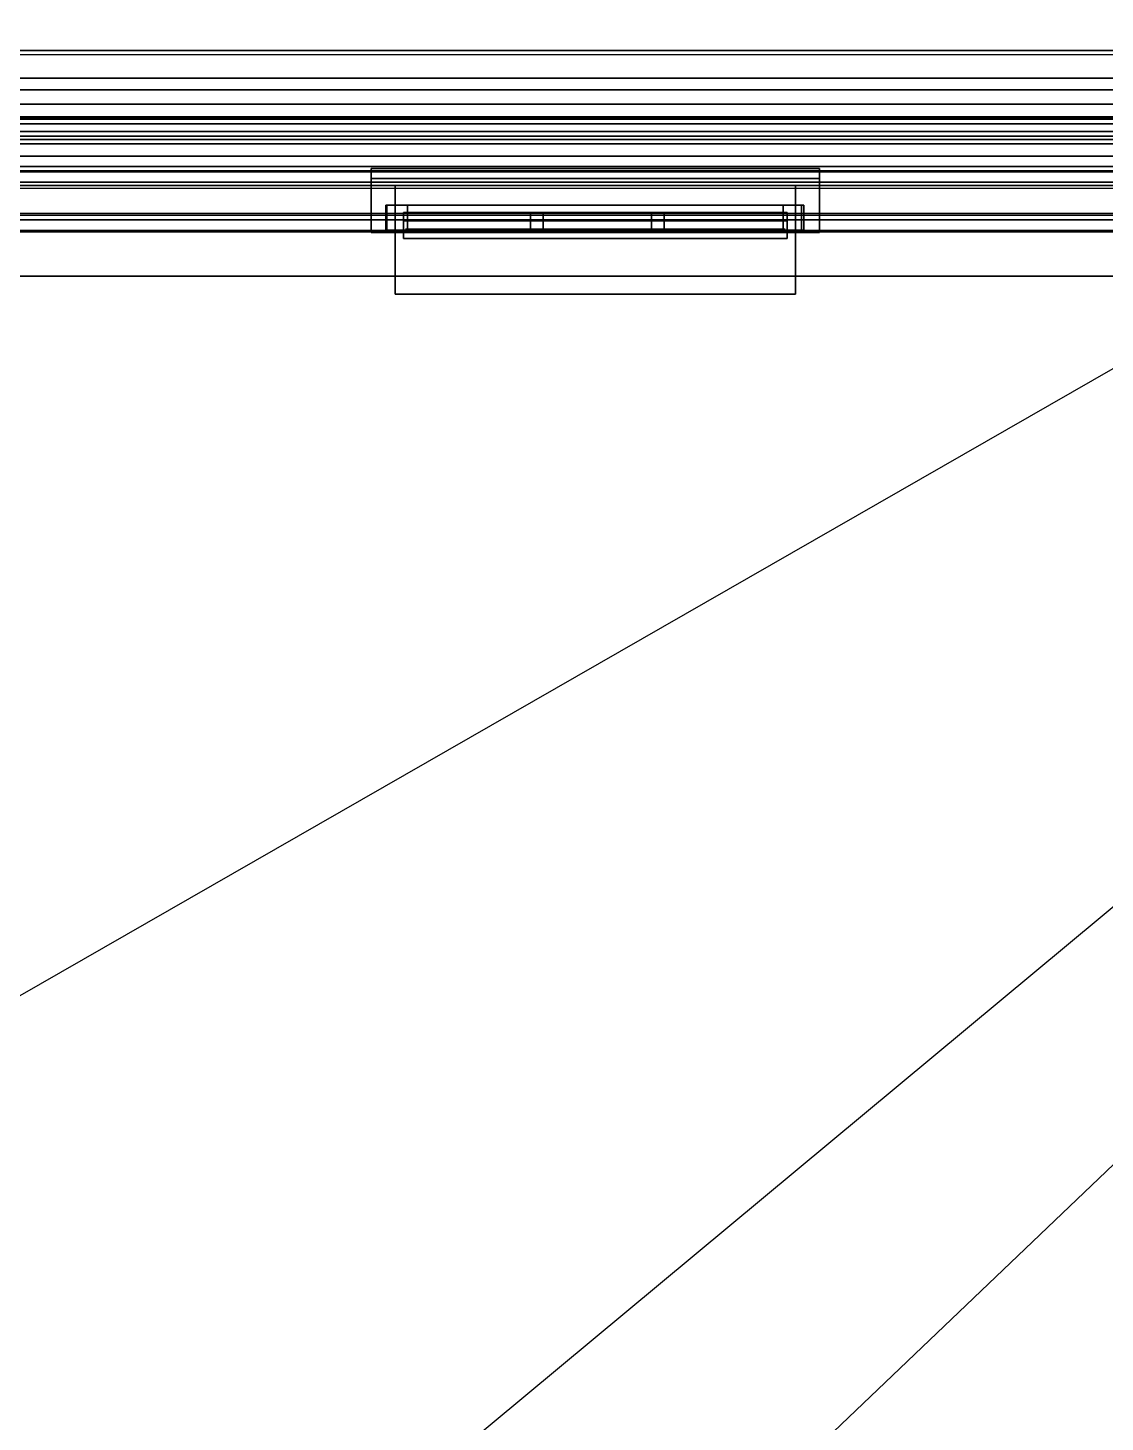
# Model space of a CAD drawing. Extents: x -152 to 154, y -106 to 95.
# Drawn here: x 77.45 to 103.27, y 41.04 to 74.45 of the extents above; entities that cross this region are included whole.
import ezdxf

# ---------------------------------------------------------------- set-up
doc = ezdxf.new("R2010")
doc.units = 0
for name, color, linetype in [('GLASS', 19, 'CONTINUOUS'), ('GROUND1', 253, 'CONTINUOUS'), ('ROOF1', 37, 'CONTINUOUS'), ('ROOF2', 59, 'CONTINUOUS'), ('WALL', 254, 'CONTINUOUS'), ('WALLBASE', 250, 'CONTINUOUS'), ('WALLCOV', 37, 'CONTINUOUS'), ('WALLVERT', 37, 'CONTINUOUS'), ('WINDOW', 9, 'CONTINUOUS')]:
    doc.layers.add(name, color=color, linetype=linetype)

msp = doc.modelspace()

# ---------------------------------------------------------------- linework, layer by layer
at = {"layer": 'GLASS'}
for points in [[(86.5, 69.623505, 87), (95.600006, 69.623505, 87), (95.600006, 69.623505, 61), (86.5, 69.623505, 61)], [(86.5, 69.623505, 50), (95.600006, 69.623505, 50), (95.600006, 69.623505, 24), (86.5, 69.623505, 24)], [(86.5, 69.623505, 16.5), (95.600006, 69.623505, 16.5), (95.600006, 69.623505, 5.5), (86.5, 69.623505, 5.5)]]:
    msp.add_3dface(points, dxfattribs=at)
at = {"layer": 'GROUND1', "invisible_edges": 8}
for points in [[(-151.5, 95, -0.075062), (-151.5, -80, -0.075062), (153.5, 95, -0.075062)], [(-151.5, -80, -0.075062), (-56.949997, -80, -0.075062), (153.5, 95, -0.075062)], [(-56.949997, -80, -0.075062), (-56.949997, -106, -0.075062), (153.5, 95, -0.075062)], [(153.5, 95, -0.075062), (-56.949997, -106, -0.075062), (58.949997, -80, -0.075062)], [(153.5, -80, -0.075062), (153.5, 95, -0.075062), (58.949997, -80, -0.075062)]]:
    msp.add_3dface(points, dxfattribs=at)
at = {"layer": 'ROOF1'}
for points in [[(0.5, 70, 105.704536), (0.5, 10, 135.704529), (82.527527, 10, 135.704529), (127.5, 70, 105.704536)], [(127.5, -52, 105.704536), (127.5, 10, 105.704536), (127.5, 70, 105.704536), (82.527527, 10, 135.704529)]]:
    msp.add_3dface(points, dxfattribs=at)
at = {"layer": 'ROOF2'}
for points in [[(132.100006, -55.5, 107.236023), (132.100006, 73.800003, 107.236023), (-130, 73.800003, 107.236023), (-130, -55.5, 107.236023)], [(127.156631, 70.400963, 105.287766), (81.848633, 10.275219, 135.787766), (82.33374, 9.811211, 135.787766), (127.651321, 69.949677, 105.287766)], [(127.156631, 70.400963, 105.287766), (127.156631, 70.400963, 104.300003), (81.848633, 10.275219, 134.800003), (81.848633, 10.275219, 135.787766)], [(127.651321, 69.949677, 106.277718), (82.33374, 9.811207, 136.77771), (82.818832, 9.347198, 136.77771), (128.145996, 69.498383, 106.277718)], [(127.651321, 69.949677, 106.277718), (127.651321, 69.949677, 105.287766), (82.33374, 9.811211, 135.787766), (82.33374, 9.811207, 136.77771)], [(82.818832, 9.347198, 136.77771), (82.818848, 9.347198, 135.787766), (128.146011, 69.498383, 105.287766), (128.145996, 69.498383, 106.277718)], [(128.146011, 69.498383, 105.287766), (82.818848, 9.347198, 135.787766), (83.30394, 8.88319, 135.787766), (128.640686, 69.047089, 105.287766)], [(128.640686, 69.047089, 104.300003), (128.640686, 69.047089, 105.287766), (83.30394, 8.88319, 135.787766), (83.30394, 8.88319, 134.800003)]]:
    msp.add_3dface(points, dxfattribs=at)
at = {"layer": 'WALL', "invisible_edges": 8}
for points in [[(73.350006, 70.668549, 87.199997), (57.25, 70.668549, 100), (79.75, 70.668549, 100)], [(57.25, 70.668549, 55), (63.75, 70.668549, 60.800003), (79.75, 70.668549, 55)], [(73.350006, 70.668549, 50.200001), (57.25, 70.668549, 55), (79.75, 70.668549, 55)], [(57.25, 70.668549, 19), (63.75, 70.668549, 23.800003), (79.75, 70.668549, 19)], [(79.75, 70.668549, 55), (63.75, 70.668549, 60.800003), (73.350006, 70.668549, 60.800003)], [(79.75, 70.668549, 19), (63.75, 70.668549, 23.800003), (73.350006, 70.668549, 23.800003)], [(79.75, 70.668549, 55), (73.350006, 70.668549, 87.199997), (79.75, 70.668549, 100)], [(79.75, 70.668549, 55), (73.350006, 70.668549, 60.800003), (73.350006, 70.668549, 87.199997)], [(79.75, 70.668549, 19), (73.350006, 70.668549, 50.200001), (79.75, 70.668549, 55)], [(79.75, 70.668549, 19), (73.350006, 70.668549, 23.800003), (73.350006, 70.668549, 50.200001)], [(95.850006, 70.668549, 87.199997), (79.75, 70.668549, 100), (102.25, 70.668549, 100)], [(86.25, 70.668549, 87.199997), (79.75, 70.668549, 100), (95.850006, 70.668549, 87.199997)], [(86.25, 70.668549, 60.800003), (79.75, 70.668549, 100), (86.25, 70.668549, 87.199997)], [(79.75, 70.668549, 55), (86.25, 70.668549, 60.800003), (102.25, 70.668549, 55)], [(79.75, 70.668549, 55), (79.75, 70.668549, 100), (86.25, 70.668549, 60.800003)], [(95.850006, 70.668549, 50.200001), (79.75, 70.668549, 55), (102.25, 70.668549, 55)], [(86.25, 70.668549, 50.200001), (79.75, 70.668549, 55), (95.850006, 70.668549, 50.200001)], [(86.25, 70.668549, 23.800003), (79.75, 70.668549, 55), (86.25, 70.668549, 50.200001)], [(79.75, 70.668549, 19), (86.25, 70.668549, 23.800003), (102.25, 70.668549, 19)], [(79.75, 70.668549, 19), (79.75, 70.668549, 55), (86.25, 70.668549, 23.800003)], [(102.25, 70.668549, 55), (86.25, 70.668549, 60.800003), (95.850006, 70.668549, 60.800003)], [(102.25, 70.668549, 19), (86.25, 70.668549, 23.800003), (95.850006, 70.668549, 23.800003)], [(102.25, 70.668549, 55), (95.850006, 70.668549, 87.199997), (102.25, 70.668549, 100)], [(102.25, 70.668549, 55), (95.850006, 70.668549, 60.800003), (95.850006, 70.668549, 87.199997)], [(102.25, 70.668549, 19), (95.850006, 70.668549, 50.200001), (102.25, 70.668549, 55)], [(102.25, 70.668549, 19), (95.850006, 70.668549, 23.800003), (95.850006, 70.668549, 50.200001)], [(118.350006, 70.668549, 87.199997), (102.25, 70.668549, 100), (124.75, 70.668549, 100)], [(108.75, 70.668549, 87.199997), (102.25, 70.668549, 100), (118.350006, 70.668549, 87.199997)], [(108.75, 70.668549, 60.800003), (102.25, 70.668549, 100), (108.75, 70.668549, 87.199997)], [(102.25, 70.668549, 55), (108.75, 70.668549, 60.800003), (124.75, 70.668549, 55)], [(102.25, 70.668549, 55), (102.25, 70.668549, 100), (108.75, 70.668549, 60.800003)], [(118.350006, 70.668549, 50.200001), (102.25, 70.668549, 55), (124.75, 70.668549, 55)], [(108.75, 70.668549, 50.200001), (102.25, 70.668549, 55), (118.350006, 70.668549, 50.200001)], [(108.75, 70.668549, 23.800003), (102.25, 70.668549, 55), (108.75, 70.668549, 50.200001)], [(102.25, 70.668549, 19), (108.75, 70.668549, 23.800003), (124.75, 70.668549, 19)], [(102.25, 70.668549, 19), (102.25, 70.668549, 55), (108.75, 70.668549, 23.800003)]]:
    msp.add_3dface(points, dxfattribs=at)
at = {"layer": 'WALL'}
for points in [[(95.850006, 70.668549, 60.800003), (86.25, 70.668549, 60.800003), (86.25, 68.068542, 60.800003), (95.850006, 68.068542, 60.800003)], [(86.25, 70.668549, 60.800003), (86.25, 70.668549, 87.199997), (86.25, 68.068542, 87.199997), (86.25, 68.068542, 60.800003)], [(86.25, 70.668549, 87.199997), (95.850006, 70.668549, 87.199997), (95.850006, 68.068542, 87.199997), (86.25, 68.068542, 87.199997)], [(95.850006, 70.668549, 23.800003), (86.25, 70.668549, 23.800003), (86.25, 68.068542, 23.800003), (95.850006, 68.068542, 23.800003)], [(86.25, 70.668549, 23.800003), (86.25, 70.668549, 50.200001), (86.25, 68.068542, 50.200001), (86.25, 68.068542, 23.800003)], [(86.25, 70.668549, 50.200001), (95.850006, 70.668549, 50.200001), (95.850006, 68.068542, 50.200001), (86.25, 68.068542, 50.200001)], [(95.850006, 68.068542, 87.199997), (95.850006, 70.668549, 87.199997), (95.850006, 70.668549, 60.800003), (95.850006, 68.068542, 60.800003)], [(95.850006, 68.068542, 50.200001), (95.850006, 70.668549, 50.200001), (95.850006, 70.668549, 23.800003), (95.850006, 68.068542, 23.800003)]]:
    msp.add_3dface(points, dxfattribs=at)
at = {"layer": 'WALLBASE', "invisible_edges": 8}
for points in [[(73.350006, 70.668549, 16.700001), (57.25, 70.668549, 19), (79.75, 70.668549, 19)], [(57.25, 70.668549, -0.5), (63.75, 70.668549, 5.300003), (79.75, 70.668549, -0.5)], [(79.75, 70.668549, -0.5), (63.75, 70.668549, 5.300003), (73.350006, 70.668549, 5.300003)], [(79.75, 70.668549, -0.5), (73.350006, 70.668549, 16.700001), (79.75, 70.668549, 19)], [(79.75, 70.668549, -0.5), (73.350006, 70.668549, 5.300003), (73.350006, 70.668549, 16.700001)], [(95.850006, 70.668549, 16.700001), (79.75, 70.668549, 19), (102.25, 70.668549, 19)], [(86.25, 70.668549, 16.700001), (79.75, 70.668549, 19), (95.850006, 70.668549, 16.700001)], [(86.25, 70.668549, 5.300003), (79.75, 70.668549, 19), (86.25, 70.668549, 16.700001)], [(79.75, 70.668549, -0.5), (86.25, 70.668549, 5.300003), (102.25, 70.668549, -0.5)], [(79.75, 70.668549, -0.5), (79.75, 70.668549, 19), (86.25, 70.668549, 5.300003)], [(102.25, 70.668549, -0.5), (86.25, 70.668549, 5.300003), (95.850006, 70.668549, 5.300003)], [(102.25, 70.668549, -0.5), (95.850006, 70.668549, 16.700001), (102.25, 70.668549, 19)], [(102.25, 70.668549, -0.5), (95.850006, 70.668549, 5.300003), (95.850006, 70.668549, 16.700001)], [(118.350006, 70.668549, 16.700001), (102.25, 70.668549, 19), (124.75, 70.668549, 19)], [(108.75, 70.668549, 16.700001), (102.25, 70.668549, 19), (118.350006, 70.668549, 16.700001)], [(108.75, 70.668549, 5.300003), (102.25, 70.668549, 19), (108.75, 70.668549, 16.700001)], [(102.25, 70.668549, -0.5), (108.75, 70.668549, 5.300003), (124.75, 70.668549, -0.5)], [(102.25, 70.668549, -0.5), (102.25, 70.668549, 19), (108.75, 70.668549, 5.300003)]]:
    msp.add_3dface(points, dxfattribs=at)
at = {"layer": 'WALLBASE'}
for points in [[(95.850006, 70.668549, 5.300003), (86.25, 70.668549, 5.300003), (86.25, 68.068542, 5.300003), (95.850006, 68.068542, 5.300003)], [(86.25, 70.668549, 5.300003), (86.25, 70.668549, 16.700001), (86.25, 68.068542, 16.700001), (86.25, 68.068542, 5.300003)], [(86.25, 70.668549, 16.700001), (95.850006, 70.668549, 16.700001), (95.850006, 68.068542, 16.700001), (86.25, 68.068542, 16.700001)], [(95.850006, 68.068542, 16.700001), (95.850006, 70.668549, 16.700001), (95.850006, 70.668549, 5.300003), (95.850006, 68.068542, 5.300003)]]:
    msp.add_3dface(points, dxfattribs=at)
at = {"layer": 'WALLCOV'}
for points in [[(-130.502228, 73.902222, 106.785728), (-130.507172, 73.907181, 107.244904), (132.107178, 73.907181, 107.244904), (132.102219, 73.902222, 106.785728)], [(-129.845337, 73.245331, 106.677689), (-130.502228, 73.902222, 106.785728), (132.102219, 73.902222, 106.785728), (131.445328, 73.245331, 106.677689)], [(-129.559723, 72.959724, 106.434586), (-129.845337, 73.245331, 106.677689), (131.445328, 73.245331, 106.677689), (131.159729, 72.959724, 106.434586)], [(-129.21701, 72.617004, 106.029434), (-129.559723, 72.959724, 106.056442), (131.159729, 72.959724, 106.056442), (130.817001, 72.617004, 106.029434)], [(-129.559723, 72.959724, 106.056442), (-129.559723, 72.959724, 106.434586), (131.159729, 72.959724, 106.434586), (131.159729, 72.959724, 106.056442)], [(-128.874268, 72.274277, 105.273132), (-129.21701, 72.617004, 105.543243), (130.817001, 72.617004, 105.543243), (130.474274, 72.274277, 105.273132)], [(-129.21701, 72.617004, 105.543243), (-129.21701, 72.617004, 106.029434), (130.817001, 72.617004, 106.029434), (130.817001, 72.617004, 105.543243)], [(-128.267181, 71.667175, 99.524506), (-128.912964, 72.312965, 99.524506), (130.51297, 72.312965, 99.524506), (129.867172, 71.667175, 99.524506)], [(-128.912964, 72.312965, 99.524506), (-128.912964, 72.312965, 99.766678), (130.51297, 72.312965, 99.766678), (130.51297, 72.312965, 99.524506)], [(-128.912964, 72.312965, 99.766678), (-128.751526, 72.15152, 100.008842), (130.351517, 72.15152, 100.008842), (130.51297, 72.312965, 99.766678)], [(-126.44664, 69.846642, 105.219116), (-128.874268, 72.274277, 105.273132), (130.474274, 72.274277, 105.273132), (128.046646, 69.846642, 105.219116)], [(-128.563171, 71.963165, 100.789169), (-128.859146, 72.259148, 101.246597), (130.459152, 72.259148, 101.246597), (130.163162, 71.963165, 100.789169)], [(-128.859146, 72.259148, 101.246597), (-128.455536, 71.85553, 101.273506), (130.055527, 71.85553, 101.273506), (130.459152, 72.259148, 101.246597)], [(-128.751526, 72.15152, 100.008842), (-128.751526, 72.15152, 100.600815), (130.351517, 72.15152, 100.600815), (130.351517, 72.15152, 100.008842)], [(-128.751526, 72.15152, 100.600815), (-128.374817, 71.774811, 100.627716), (129.974808, 71.774811, 100.627716), (130.351517, 72.15152, 100.600815)], [(-128.374817, 71.774811, 100.627716), (-128.563171, 71.963165, 100.789169), (130.163162, 71.963165, 100.789169), (129.974808, 71.774811, 100.627716)], [(-128.455536, 71.85553, 101.273506), (-128.267181, 71.667175, 101.085152), (129.867172, 71.667175, 101.085152), (130.055527, 71.85553, 101.273506)], [(-127.971191, 71.371193, 100.035751), (-128.267181, 71.667175, 99.524506), (129.867172, 71.667175, 99.524506), (129.571198, 71.371193, 100.035751)], [(-128.267181, 71.667175, 101.085152), (-127.621391, 71.021393, 101.246597), (129.22139, 71.021393, 101.246597), (129.867172, 71.667175, 101.085152)], [(-127.199997, 70.599998, 100.1269), (-127.971191, 71.371193, 100.035751), (129.571198, 71.371193, 100.035751), (128.800003, 70.599998, 100.1269)], [(-127.271591, 70.671593, 102.591988), (-127.729019, 71.129021, 102.834152), (129.329025, 71.129021, 102.834152), (128.871597, 70.671593, 102.591988)], [(-127.729019, 71.129021, 102.834152), (-126.560883, 69.960884, 102.896202), (128.160889, 69.960884, 102.896202), (129.329025, 71.129021, 102.834152)], [(-127.621391, 71.021393, 101.246597), (-127.35231, 70.752312, 101.085152), (128.952316, 70.752312, 101.085152), (129.22139, 71.021393, 101.246597)], [(-127.35231, 70.752312, 101.085152), (-127.271591, 70.671593, 102.591988), (128.871597, 70.671593, 102.591988), (128.952316, 70.752312, 101.085152)], [(-126.560883, 69.960884, 102.896202), (-126.189598, 69.5896, 103.112289), (127.789597, 69.5896, 103.112289), (128.160889, 69.960884, 102.896202)], [(-126.161041, 69.561043, 104.949005), (-126.44664, 69.846642, 105.219116), (128.046646, 69.846642, 105.219116), (127.761047, 69.561043, 104.949005)], [(-126.189598, 69.5896, 103.112289), (-126.161041, 69.561043, 104.949005), (127.761047, 69.561043, 104.949005), (127.789597, 69.5896, 103.112289)]]:
    msp.add_3dface(points, dxfattribs=at)
at = {"layer": 'WALLVERT'}
for points in [[(122.5, 68.5, 22), (122.5, 71, 22), (-122.5, 71, 22), (-122.5, 68.5, 22)], [(-122.5, 71, 19), (122.5, 71, 19), (122.5, 68.5, 19), (-122.5, 68.5, 19)], [(-122.5, 71, 22), (122.5, 71, 22), (122.5, 71, 19), (-122.5, 71, 19)], [(122.5, 68.5, 19), (122.5, 68.5, 22), (-122.5, 68.5, 22), (-122.5, 68.5, 19)]]:
    msp.add_3dface(points, dxfattribs=at)
at = {"layer": 'WINDOW'}
for points in [[(85.674255, 71.07782, 60.849998), (96.425751, 71.07782, 60.849998), (96.425751, 69.545197, 60.849998), (85.674255, 69.545197, 60.849998)], [(85.674255, 71.07782, 61.024178), (85.674255, 70.840797, 61.025642), (85.674255, 70.836784, 61.150002), (85.674255, 70.839424, 61.025002)], [(85.674255, 71.07782, 60.849998), (85.674255, 71.07782, 61.024178), (96.425751, 71.07782, 61.024178), (96.425751, 71.07782, 60.849998)], [(96.425751, 70.839424, 61.025002), (96.425751, 71.07782, 61.024178), (85.674255, 71.07782, 61.024178), (85.674255, 70.839424, 61.025002)], [(96.425751, 69.545197, 60.849998), (96.425751, 71.07782, 60.849998), (85.674255, 71.07782, 60.849998), (85.674255, 69.545197, 60.849998)], [(85.674255, 70.836784, 60.550003), (85.674255, 70.840797, 60.674355), (85.674255, 71.07782, 60.675819), (85.674255, 70.839424, 60.675003)], [(96.425751, 71.07782, 60.675819), (85.674255, 71.07782, 60.675819), (85.674255, 71.07782, 60.849998), (96.425751, 71.07782, 60.849998)], [(85.674255, 71.07782, 60.675819), (96.425751, 71.07782, 60.675819), (96.425751, 70.839424, 60.675003), (85.674255, 70.839424, 60.675003)], [(85.674255, 71.07782, 23.849998), (96.425751, 71.07782, 23.849998), (96.425751, 69.545197, 23.849998), (85.674255, 69.545197, 23.849998)], [(85.674255, 71.07782, 24.024178), (85.674255, 70.840797, 24.025642), (85.674255, 70.836784, 24.150002), (85.674255, 70.839424, 24.025002)], [(85.674255, 71.07782, 23.849998), (85.674255, 71.07782, 24.024178), (96.425751, 71.07782, 24.024178), (96.425751, 71.07782, 23.849998)], [(96.425751, 70.839424, 24.025002), (96.425751, 71.07782, 24.024178), (85.674255, 71.07782, 24.024178), (85.674255, 70.839424, 24.025002)], [(96.425751, 69.545197, 23.849998), (96.425751, 71.07782, 23.849998), (85.674255, 71.07782, 23.849998), (85.674255, 69.545197, 23.849998)], [(85.674255, 70.836784, 23.550003), (85.674255, 70.840797, 23.674355), (85.674255, 71.07782, 23.675819), (85.674255, 70.839424, 23.675003)], [(96.425751, 71.07782, 23.675819), (85.674255, 71.07782, 23.675819), (85.674255, 71.07782, 23.849998), (96.425751, 71.07782, 23.849998)], [(85.674255, 71.07782, 23.675819), (96.425751, 71.07782, 23.675819), (96.425751, 70.839424, 23.675003), (85.674255, 70.839424, 23.675003)], [(85.674255, 71.07782, 5.349998), (96.425751, 71.07782, 5.349998), (96.425751, 69.545197, 5.349998), (85.674255, 69.545197, 5.349998)], [(85.674255, 71.07782, 5.524178), (85.674255, 70.840797, 5.525642), (85.674255, 70.836784, 5.650002), (85.674255, 70.839424, 5.525002)], [(85.674255, 71.07782, 5.349998), (85.674255, 71.07782, 5.524178), (96.425751, 71.07782, 5.524178), (96.425751, 71.07782, 5.349998)], [(96.425751, 70.839424, 5.525002), (96.425751, 71.07782, 5.524178), (85.674255, 71.07782, 5.524178), (85.674255, 70.839424, 5.525002)], [(96.425751, 69.545197, 5.349998), (96.425751, 71.07782, 5.349998), (85.674255, 71.07782, 5.349998), (85.674255, 69.545197, 5.349998)], [(85.674255, 70.836784, 5.050003), (85.674255, 70.840797, 5.174355), (85.674255, 71.07782, 5.175819), (85.674255, 70.839424, 5.175003)], [(96.425751, 71.07782, 5.175819), (85.674255, 71.07782, 5.175819), (85.674255, 71.07782, 5.349998), (96.425751, 71.07782, 5.349998)], [(85.674255, 71.07782, 5.175819), (96.425751, 71.07782, 5.175819), (96.425751, 70.839424, 5.175003), (85.674255, 70.839424, 5.175003)], [(85.674255, 70.839424, 61.025002), (85.674255, 70.836784, 61.150002), (96.425751, 70.836784, 61.150002), (96.425751, 70.839424, 61.025002)], [(96.425751, 70.836784, 60.550003), (85.674255, 70.836784, 60.550003), (85.674255, 70.839424, 60.675003), (96.425751, 70.839424, 60.675003)], [(85.674255, 70.839424, 24.025002), (85.674255, 70.836784, 24.150002), (96.425751, 70.836784, 24.150002), (96.425751, 70.839424, 24.025002)], [(96.425751, 70.836784, 23.550003), (85.674255, 70.836784, 23.550003), (85.674255, 70.839424, 23.675003), (96.425751, 70.839424, 23.675003)], [(85.674255, 70.839424, 5.525002), (85.674255, 70.836784, 5.650002), (96.425751, 70.836784, 5.650002), (96.425751, 70.839424, 5.525002)], [(96.425751, 70.836784, 5.050003), (85.674255, 70.836784, 5.050003), (85.674255, 70.839424, 5.175003), (96.425751, 70.839424, 5.175003)], [(96.425751, 69.545197, 61.150002), (96.425751, 70.836784, 61.150002), (85.674255, 70.836784, 61.150002), (85.674255, 69.545197, 61.150002)], [(85.674255, 70.836784, 60.550003), (96.425751, 70.836784, 60.550003), (96.425751, 69.545197, 60.550003), (85.674255, 69.545197, 60.550003)], [(96.425751, 69.545197, 24.150002), (96.425751, 70.836784, 24.150002), (85.674255, 70.836784, 24.150002), (85.674255, 69.545197, 24.150002)], [(85.674255, 70.836784, 23.550003), (96.425751, 70.836784, 23.550003), (96.425751, 69.545197, 23.550003), (85.674255, 69.545197, 23.550003)], [(96.425751, 69.545197, 5.650002), (96.425751, 70.836784, 5.650002), (85.674255, 70.836784, 5.650002), (85.674255, 69.545197, 5.650002)], [(85.674255, 70.836784, 5.050003), (96.425751, 70.836784, 5.050003), (96.425751, 69.545197, 5.050003), (85.674255, 69.545197, 5.050003)], [(95.988998, 69.599998, 87.5), (95.988998, 70.199997, 87.5), (86.026993, 70.199997, 87.5), (86.026993, 69.599998, 87.5)], [(86.026993, 70.199997, 87.5), (86.026993, 70.199997, 87), (86.026993, 69.599998, 87), (86.026993, 69.599998, 87.5)], [(95.988998, 70.199997, 87.5), (95.988998, 70.199997, 87), (86.026993, 70.199997, 87), (86.026993, 70.199997, 87.5)], [(86.026993, 70.199997, 87), (95.988998, 70.199997, 87), (95.988998, 69.599998, 87), (86.026993, 69.599998, 87)], [(95.988998, 69.599998, 50.5), (95.988998, 70.199997, 50.5), (86.026993, 70.199997, 50.5), (86.026993, 69.599998, 50.5)], [(86.026993, 70.199997, 50.5), (86.026993, 70.199997, 50), (86.026993, 69.599998, 50), (86.026993, 69.599998, 50.5)], [(95.988998, 70.199997, 50.5), (95.988998, 70.199997, 50), (86.026993, 70.199997, 50), (86.026993, 70.199997, 50.5)], [(86.026993, 70.199997, 50), (95.988998, 70.199997, 50), (95.988998, 69.599998, 50), (86.026993, 69.599998, 50)], [(95.988998, 69.599998, 17), (95.988998, 70.199997, 17), (86.026993, 70.199997, 17), (86.026993, 69.599998, 17)], [(86.026993, 70.199997, 17), (86.026993, 70.199997, 16.5), (86.026993, 69.599998, 16.5), (86.026993, 69.599998, 17)], [(95.988998, 70.199997, 17), (95.988998, 70.199997, 16.5), (86.026993, 70.199997, 16.5), (86.026993, 70.199997, 17)], [(86.026993, 70.199997, 16.5), (95.988998, 70.199997, 16.5), (95.988998, 69.599998, 16.5), (86.026993, 69.599998, 16.5)], [(86.050003, 69.599998, 87.488998), (86.050003, 70.199997, 87.488998), (86.050003, 70.199997, 60.626999), (86.050003, 69.599998, 60.626999)], [(86.050003, 70.199997, 60.626999), (86.550003, 70.199997, 60.626999), (86.550003, 69.599998, 60.626999), (86.050003, 69.599998, 60.626999)], [(86.050003, 70.199997, 87.488998), (86.550003, 70.199997, 87.488998), (86.550003, 70.199997, 60.626999), (86.050003, 70.199997, 60.626999)], [(86.550003, 69.599998, 87.488998), (86.550003, 70.199997, 87.488998), (86.050003, 70.199997, 87.488998), (86.050003, 69.599998, 87.488998)], [(86.050003, 69.599998, 50.488998), (86.050003, 70.199997, 50.488998), (86.050003, 70.199997, 23.626999), (86.050003, 69.599998, 23.626999)], [(86.050003, 70.199997, 23.626999), (86.550003, 70.199997, 23.626999), (86.550003, 69.599998, 23.626999), (86.050003, 69.599998, 23.626999)], [(86.050003, 70.199997, 50.488998), (86.550003, 70.199997, 50.488998), (86.550003, 70.199997, 23.626999), (86.050003, 70.199997, 23.626999)], [(86.550003, 69.599998, 50.488998), (86.550003, 70.199997, 50.488998), (86.050003, 70.199997, 50.488998), (86.050003, 69.599998, 50.488998)], [(86.050003, 69.599998, 16.988998), (86.050003, 70.199997, 16.988998), (86.050003, 70.199997, 5.126999), (86.050003, 69.599998, 5.126999)], [(86.050003, 70.199997, 5.126999), (86.550003, 70.199997, 5.126999), (86.550003, 69.599998, 5.126999), (86.050003, 69.599998, 5.126999)], [(86.050003, 70.199997, 16.988998), (86.550003, 70.199997, 16.988998), (86.550003, 70.199997, 5.126999), (86.050003, 70.199997, 5.126999)], [(86.550003, 69.599998, 16.988998), (86.550003, 70.199997, 16.988998), (86.050003, 70.199997, 16.988998), (86.050003, 69.599998, 16.988998)], [(86.550003, 70.199997, 60.626999), (86.550003, 70.199997, 87.488998), (86.550003, 69.599998, 87.488998), (86.550003, 69.599998, 60.626999)], [(86.550003, 70.199997, 23.626999), (86.550003, 70.199997, 50.488998), (86.550003, 69.599998, 50.488998), (86.550003, 69.599998, 23.626999)], [(86.550003, 70.199997, 5.126999), (86.550003, 70.199997, 16.988998), (86.550003, 69.599998, 16.988998), (86.550003, 69.599998, 5.126999)], [(95.550003, 69.599998, 87.488998), (95.550003, 70.199997, 87.488998), (95.550003, 70.199997, 60.626999), (95.550003, 69.599998, 60.626999)], [(95.550003, 70.199997, 60.626999), (96.050003, 70.199997, 60.626999), (96.050003, 69.599998, 60.626999), (95.550003, 69.599998, 60.626999)], [(95.550003, 70.199997, 87.488998), (96.050003, 70.199997, 87.488998), (96.050003, 70.199997, 60.626999), (95.550003, 70.199997, 60.626999)], [(96.050003, 69.599998, 87.488998), (96.050003, 70.199997, 87.488998), (95.550003, 70.199997, 87.488998), (95.550003, 69.599998, 87.488998)], [(95.550003, 69.599998, 50.488998), (95.550003, 70.199997, 50.488998), (95.550003, 70.199997, 23.626999), (95.550003, 69.599998, 23.626999)], [(95.550003, 70.199997, 23.626999), (96.050003, 70.199997, 23.626999), (96.050003, 69.599998, 23.626999), (95.550003, 69.599998, 23.626999)], [(95.550003, 70.199997, 50.488998), (96.050003, 70.199997, 50.488998), (96.050003, 70.199997, 23.626999), (95.550003, 70.199997, 23.626999)], [(96.050003, 69.599998, 50.488998), (96.050003, 70.199997, 50.488998), (95.550003, 70.199997, 50.488998), (95.550003, 69.599998, 50.488998)], [(95.550003, 69.599998, 16.988998), (95.550003, 70.199997, 16.988998), (95.550003, 70.199997, 5.126999), (95.550003, 69.599998, 5.126999)], [(95.550003, 70.199997, 5.126999), (96.050003, 70.199997, 5.126999), (96.050003, 69.599998, 5.126999), (95.550003, 69.599998, 5.126999)], [(95.550003, 70.199997, 16.988998), (96.050003, 70.199997, 16.988998), (96.050003, 70.199997, 5.126999), (95.550003, 70.199997, 5.126999)], [(96.050003, 69.599998, 16.988998), (96.050003, 70.199997, 16.988998), (95.550003, 70.199997, 16.988998), (95.550003, 69.599998, 16.988998)], [(95.988998, 69.599998, 87), (95.988998, 70.199997, 87), (95.988998, 70.199997, 87.5), (95.988998, 69.599998, 87.5)], [(95.988998, 69.599998, 50), (95.988998, 70.199997, 50), (95.988998, 70.199997, 50.5), (95.988998, 69.599998, 50.5)], [(95.988998, 69.599998, 16.5), (95.988998, 70.199997, 16.5), (95.988998, 70.199997, 17), (95.988998, 69.599998, 17)], [(96.050003, 70.199997, 60.626999), (96.050003, 70.199997, 87.488998), (96.050003, 69.599998, 87.488998), (96.050003, 69.599998, 60.626999)], [(96.050003, 70.199997, 23.626999), (96.050003, 70.199997, 50.488998), (96.050003, 69.599998, 50.488998), (96.050003, 69.599998, 23.626999)], [(96.050003, 70.199997, 5.126999), (96.050003, 70.199997, 16.988998), (96.050003, 69.599998, 16.988998), (96.050003, 69.599998, 5.126999)], [(95.649994, 69.599998, 64.75), (95.649994, 70.023506, 64.75), (86.449997, 70.023506, 64.75), (86.449997, 69.599998, 64.75)], [(86.449997, 70.023506, 64.449997), (95.649994, 70.023506, 64.449997), (95.649994, 69.599998, 64.449997), (86.449997, 69.599998, 64.449997)], [(86.449997, 70.023506, 64.75), (86.449997, 70.023506, 64.449997), (86.449997, 69.599998, 64.449997), (86.449997, 69.599998, 64.75)], [(95.649994, 70.023506, 64.75), (95.649994, 70.023506, 64.449997), (86.449997, 70.023506, 64.449997), (86.449997, 70.023506, 64.75)], [(95.649994, 69.599998, 68.550003), (95.649994, 70.023506, 68.550003), (86.449997, 70.023506, 68.550003), (86.449997, 69.599998, 68.550003)], [(86.449997, 70.023506, 68.25), (95.649994, 70.023506, 68.25), (95.649994, 69.599998, 68.25), (86.449997, 69.599998, 68.25)], [(86.449997, 70.023506, 68.550003), (86.449997, 70.023506, 68.25), (86.449997, 69.599998, 68.25), (86.449997, 69.599998, 68.550003)], [(95.649994, 70.023506, 68.550003), (95.649994, 70.023506, 68.25), (86.449997, 70.023506, 68.25), (86.449997, 70.023506, 68.550003)], [(95.649994, 69.599998, 72.601501), (95.649994, 70.023506, 72.601501), (86.449997, 70.023506, 72.601501), (86.449997, 69.599998, 72.601501)], [(86.449997, 70.023506, 71.998505), (95.649994, 70.023506, 71.998505), (95.649994, 69.599998, 71.998505), (86.449997, 69.599998, 71.998505)], [(86.449997, 70.023506, 72.601501), (86.449997, 70.023506, 71.998505), (86.449997, 69.599998, 71.998505), (86.449997, 69.599998, 72.601501)], [(95.649994, 70.023506, 72.601501), (95.649994, 70.023506, 71.998505), (86.449997, 70.023506, 71.998505), (86.449997, 70.023506, 72.601501)], [(95.649994, 69.599998, 76.150002), (95.649994, 70.023506, 76.150002), (86.449997, 70.023506, 76.150002), (86.449997, 69.599998, 76.150002)], [(86.449997, 70.023506, 75.849998), (95.649994, 70.023506, 75.849998), (95.649994, 69.599998, 75.849998), (86.449997, 69.599998, 75.849998)], [(86.449997, 70.023506, 76.150002), (86.449997, 70.023506, 75.849998), (86.449997, 69.599998, 75.849998), (86.449997, 69.599998, 76.150002)], [(95.649994, 70.023506, 76.150002), (95.649994, 70.023506, 75.849998), (86.449997, 70.023506, 75.849998), (86.449997, 70.023506, 76.150002)], [(95.649994, 69.599998, 79.75), (95.649994, 70.023506, 79.75), (86.449997, 70.023506, 79.75), (86.449997, 69.599998, 79.75)], [(86.449997, 70.023506, 79.449997), (95.649994, 70.023506, 79.449997), (95.649994, 69.599998, 79.449997), (86.449997, 69.599998, 79.449997)], [(86.449997, 70.023506, 79.75), (86.449997, 70.023506, 79.449997), (86.449997, 69.599998, 79.449997), (86.449997, 69.599998, 79.75)], [(95.649994, 70.023506, 79.75), (95.649994, 70.023506, 79.449997), (86.449997, 70.023506, 79.449997), (86.449997, 70.023506, 79.75)], [(95.649994, 69.599998, 83.550003), (95.649994, 70.023506, 83.550003), (86.449997, 70.023506, 83.550003), (86.449997, 69.599998, 83.550003)], [(86.449997, 70.023506, 83.25), (95.649994, 70.023506, 83.25), (95.649994, 69.599998, 83.25), (86.449997, 69.599998, 83.25)], [(86.449997, 70.023506, 83.550003), (86.449997, 70.023506, 83.25), (86.449997, 69.599998, 83.25), (86.449997, 69.599998, 83.550003)], [(95.649994, 70.023506, 83.550003), (95.649994, 70.023506, 83.25), (86.449997, 70.023506, 83.25), (86.449997, 70.023506, 83.550003)], [(95.649994, 69.599998, 27.75), (95.649994, 70.023506, 27.75), (86.449997, 70.023506, 27.75), (86.449997, 69.599998, 27.75)], [(86.449997, 70.023506, 27.450001), (95.649994, 70.023506, 27.450001), (95.649994, 69.599998, 27.450001), (86.449997, 69.599998, 27.450001)], [(86.449997, 70.023506, 27.75), (86.449997, 70.023506, 27.450001), (86.449997, 69.599998, 27.450001), (86.449997, 69.599998, 27.75)], [(95.649994, 70.023506, 27.75), (95.649994, 70.023506, 27.450001), (86.449997, 70.023506, 27.450001), (86.449997, 70.023506, 27.75)], [(95.649994, 69.599998, 31.549999), (95.649994, 70.023506, 31.549999), (86.449997, 70.023506, 31.549999), (86.449997, 69.599998, 31.549999)], [(86.449997, 70.023506, 31.25), (95.649994, 70.023506, 31.25), (95.649994, 69.599998, 31.25), (86.449997, 69.599998, 31.25)], [(86.449997, 70.023506, 31.549999), (86.449997, 70.023506, 31.25), (86.449997, 69.599998, 31.25), (86.449997, 69.599998, 31.549999)], [(95.649994, 70.023506, 31.549999), (95.649994, 70.023506, 31.25), (86.449997, 70.023506, 31.25), (86.449997, 70.023506, 31.549999)], [(95.649994, 69.599998, 35.601501), (95.649994, 70.023506, 35.601501), (86.449997, 70.023506, 35.601501), (86.449997, 69.599998, 35.601501)], [(86.449997, 70.023506, 34.998501), (95.649994, 70.023506, 34.998501), (95.649994, 69.599998, 34.998501), (86.449997, 69.599998, 34.998501)], [(86.449997, 70.023506, 35.601501), (86.449997, 70.023506, 34.998501), (86.449997, 69.599998, 34.998501), (86.449997, 69.599998, 35.601501)], [(95.649994, 70.023506, 35.601501), (95.649994, 70.023506, 34.998501), (86.449997, 70.023506, 34.998501), (86.449997, 70.023506, 35.601501)], [(95.649994, 69.599998, 39.150002), (95.649994, 70.023506, 39.150002), (86.449997, 70.023506, 39.150002), (86.449997, 69.599998, 39.150002)], [(86.449997, 70.023506, 38.849998), (95.649994, 70.023506, 38.849998), (95.649994, 69.599998, 38.849998), (86.449997, 69.599998, 38.849998)], [(86.449997, 70.023506, 39.150002), (86.449997, 70.023506, 38.849998), (86.449997, 69.599998, 38.849998), (86.449997, 69.599998, 39.150002)], [(95.649994, 70.023506, 39.150002), (95.649994, 70.023506, 38.849998), (86.449997, 70.023506, 38.849998), (86.449997, 70.023506, 39.150002)], [(95.649994, 69.599998, 42.75), (95.649994, 70.023506, 42.75), (86.449997, 70.023506, 42.75), (86.449997, 69.599998, 42.75)], [(86.449997, 70.023506, 42.450001), (95.649994, 70.023506, 42.450001), (95.649994, 69.599998, 42.450001), (86.449997, 69.599998, 42.450001)], [(86.449997, 70.023506, 42.75), (86.449997, 70.023506, 42.450001), (86.449997, 69.599998, 42.450001), (86.449997, 69.599998, 42.75)], [(95.649994, 70.023506, 42.75), (95.649994, 70.023506, 42.450001), (86.449997, 70.023506, 42.450001), (86.449997, 70.023506, 42.75)], [(95.649994, 69.599998, 46.549999), (95.649994, 70.023506, 46.549999), (86.449997, 70.023506, 46.549999), (86.449997, 69.599998, 46.549999)], [(86.449997, 70.023506, 46.25), (95.649994, 70.023506, 46.25), (95.649994, 69.599998, 46.25), (86.449997, 69.599998, 46.25)], [(86.449997, 70.023506, 46.549999), (86.449997, 70.023506, 46.25), (86.449997, 69.599998, 46.25), (86.449997, 69.599998, 46.549999)], [(95.649994, 70.023506, 46.549999), (95.649994, 70.023506, 46.25), (86.449997, 70.023506, 46.25), (86.449997, 70.023506, 46.549999)], [(95.649994, 69.599998, 9.25), (95.649994, 70.023506, 9.25), (86.449997, 70.023506, 9.25), (86.449997, 69.599998, 9.25)], [(86.449997, 70.023506, 8.950001), (95.649994, 70.023506, 8.950001), (95.649994, 69.599998, 8.950001), (86.449997, 69.599998, 8.950001)], [(86.449997, 70.023506, 9.25), (86.449997, 70.023506, 8.950001), (86.449997, 69.599998, 8.950001), (86.449997, 69.599998, 9.25)], [(95.649994, 70.023506, 9.25), (95.649994, 70.023506, 8.950001), (86.449997, 70.023506, 8.950001), (86.449997, 70.023506, 9.25)], [(95.649994, 69.599998, 13.049999), (95.649994, 70.023506, 13.049999), (86.449997, 70.023506, 13.049999), (86.449997, 69.599998, 13.049999)], [(86.449997, 70.023506, 12.75), (95.649994, 70.023506, 12.75), (95.649994, 69.599998, 12.75), (86.449997, 69.599998, 12.75)], [(86.449997, 70.023506, 13.049999), (86.449997, 70.023506, 12.75), (86.449997, 69.599998, 12.75), (86.449997, 69.599998, 13.049999)], [(95.649994, 70.023506, 13.049999), (95.649994, 70.023506, 12.75), (86.449997, 70.023506, 12.75), (86.449997, 70.023506, 13.049999)], [(89.5, 69.599998, 61.099998), (89.5, 70.023506, 61.099998), (89.800003, 70.023506, 61.099998), (89.800003, 69.599998, 61.099998)], [(89.5, 70.023506, 87.399994), (89.5, 70.023506, 61.099998), (89.5, 69.599998, 61.099998), (89.5, 69.599998, 87.399994)], [(89.800003, 70.023506, 87.399994), (89.5, 70.023506, 87.399994), (89.5, 69.599998, 87.399994), (89.800003, 69.599998, 87.399994)], [(89.800003, 70.023506, 61.099998), (89.5, 70.023506, 61.099998), (89.5, 70.023506, 87.399994), (89.800003, 70.023506, 87.399994)], [(89.5, 69.599998, 24.099998), (89.5, 70.023506, 24.099998), (89.800003, 70.023506, 24.099998), (89.800003, 69.599998, 24.099998)], [(89.5, 70.023506, 50.399998), (89.5, 70.023506, 24.099998), (89.5, 69.599998, 24.099998), (89.5, 69.599998, 50.399998)], [(89.800003, 70.023506, 50.399998), (89.5, 70.023506, 50.399998), (89.5, 69.599998, 50.399998), (89.800003, 69.599998, 50.399998)], [(89.800003, 70.023506, 24.099998), (89.5, 70.023506, 24.099998), (89.5, 70.023506, 50.399998), (89.800003, 70.023506, 50.399998)], [(89.5, 69.599998, 5.599998), (89.5, 70.023506, 5.599998), (89.800003, 70.023506, 5.599998), (89.800003, 69.599998, 5.599998)], [(89.5, 70.023506, 16.899998), (89.5, 70.023506, 5.599998), (89.5, 69.599998, 5.599998), (89.5, 69.599998, 16.899998)], [(89.800003, 70.023506, 16.899998), (89.5, 70.023506, 16.899998), (89.5, 69.599998, 16.899998), (89.800003, 69.599998, 16.899998)], [(89.800003, 70.023506, 5.599998), (89.5, 70.023506, 5.599998), (89.5, 70.023506, 16.899998), (89.800003, 70.023506, 16.899998)], [(89.800003, 69.599998, 61.099998), (89.800003, 70.023506, 61.099998), (89.800003, 70.023506, 87.399994), (89.800003, 69.599998, 87.399994)], [(89.800003, 69.599998, 24.099998), (89.800003, 70.023506, 24.099998), (89.800003, 70.023506, 50.399998), (89.800003, 69.599998, 50.399998)], [(89.800003, 69.599998, 5.599998), (89.800003, 70.023506, 5.599998), (89.800003, 70.023506, 16.899998), (89.800003, 69.599998, 16.899998)], [(92.399994, 69.599998, 61.099998), (92.399994, 70.023506, 61.099998), (92.699997, 70.023506, 61.099998), (92.699997, 69.599998, 61.099998)], [(92.399994, 70.023506, 87.399994), (92.399994, 70.023506, 61.099998), (92.399994, 69.599998, 61.099998), (92.399994, 69.599998, 87.399994)], [(92.699997, 70.023506, 87.399994), (92.399994, 70.023506, 87.399994), (92.399994, 69.599998, 87.399994), (92.699997, 69.599998, 87.399994)], [(92.699997, 70.023506, 61.099998), (92.399994, 70.023506, 61.099998), (92.399994, 70.023506, 87.399994), (92.699997, 70.023506, 87.399994)], [(92.399994, 69.599998, 24.099998), (92.399994, 70.023506, 24.099998), (92.699997, 70.023506, 24.099998), (92.699997, 69.599998, 24.099998)], [(92.399994, 70.023506, 50.399998), (92.399994, 70.023506, 24.099998), (92.399994, 69.599998, 24.099998), (92.399994, 69.599998, 50.399998)], [(92.699997, 70.023506, 50.399998), (92.399994, 70.023506, 50.399998), (92.399994, 69.599998, 50.399998), (92.699997, 69.599998, 50.399998)], [(92.699997, 70.023506, 24.099998), (92.399994, 70.023506, 24.099998), (92.399994, 70.023506, 50.399998), (92.699997, 70.023506, 50.399998)], [(92.399994, 69.599998, 5.599998), (92.399994, 70.023506, 5.599998), (92.699997, 70.023506, 5.599998), (92.699997, 69.599998, 5.599998)], [(92.399994, 70.023506, 16.899998), (92.399994, 70.023506, 5.599998), (92.399994, 69.599998, 5.599998), (92.399994, 69.599998, 16.899998)], [(92.699997, 70.023506, 16.899998), (92.399994, 70.023506, 16.899998), (92.399994, 69.599998, 16.899998), (92.699997, 69.599998, 16.899998)], [(92.699997, 70.023506, 5.599998), (92.399994, 70.023506, 5.599998), (92.399994, 70.023506, 16.899998), (92.699997, 70.023506, 16.899998)], [(92.699997, 69.599998, 61.099998), (92.699997, 70.023506, 61.099998), (92.699997, 70.023506, 87.399994), (92.699997, 69.599998, 87.399994)], [(92.699997, 69.599998, 24.099998), (92.699997, 70.023506, 24.099998), (92.699997, 70.023506, 50.399998), (92.699997, 69.599998, 50.399998)], [(92.699997, 69.599998, 5.599998), (92.699997, 70.023506, 5.599998), (92.699997, 70.023506, 16.899998), (92.699997, 69.599998, 16.899998)], [(95.649994, 69.599998, 64.449997), (95.649994, 70.023506, 64.449997), (95.649994, 70.023506, 64.75), (95.649994, 69.599998, 64.75)], [(95.649994, 69.599998, 68.25), (95.649994, 70.023506, 68.25), (95.649994, 70.023506, 68.550003), (95.649994, 69.599998, 68.550003)], [(95.649994, 69.599998, 71.998505), (95.649994, 70.023506, 71.998505), (95.649994, 70.023506, 72.601501), (95.649994, 69.599998, 72.601501)], [(95.649994, 69.599998, 75.849998), (95.649994, 70.023506, 75.849998), (95.649994, 70.023506, 76.150002), (95.649994, 69.599998, 76.150002)], [(95.649994, 69.599998, 79.449997), (95.649994, 70.023506, 79.449997), (95.649994, 70.023506, 79.75), (95.649994, 69.599998, 79.75)], [(95.649994, 69.599998, 83.25), (95.649994, 70.023506, 83.25), (95.649994, 70.023506, 83.550003), (95.649994, 69.599998, 83.550003)], [(95.649994, 69.599998, 27.450001), (95.649994, 70.023506, 27.450001), (95.649994, 70.023506, 27.75), (95.649994, 69.599998, 27.75)], [(95.649994, 69.599998, 31.25), (95.649994, 70.023506, 31.25), (95.649994, 70.023506, 31.549999), (95.649994, 69.599998, 31.549999)], [(95.649994, 69.599998, 34.998501), (95.649994, 70.023506, 34.998501), (95.649994, 70.023506, 35.601501), (95.649994, 69.599998, 35.601501)], [(95.649994, 69.599998, 38.849998), (95.649994, 70.023506, 38.849998), (95.649994, 70.023506, 39.150002), (95.649994, 69.599998, 39.150002)], [(95.649994, 69.599998, 42.450001), (95.649994, 70.023506, 42.450001), (95.649994, 70.023506, 42.75), (95.649994, 69.599998, 42.75)], [(95.649994, 69.599998, 46.25), (95.649994, 70.023506, 46.25), (95.649994, 70.023506, 46.549999), (95.649994, 69.599998, 46.549999)], [(95.649994, 69.599998, 8.950001), (95.649994, 70.023506, 8.950001), (95.649994, 70.023506, 9.25), (95.649994, 69.599998, 9.25)], [(95.649994, 69.599998, 12.75), (95.649994, 70.023506, 12.75), (95.649994, 70.023506, 13.049999), (95.649994, 69.599998, 13.049999)], [(85.674255, 69.545197, 60.849998), (96.425751, 69.545197, 60.849998), (96.425751, 69.545197, 61.150002), (85.674255, 69.545197, 61.150002)], [(96.425751, 69.545197, 60.550003), (96.425751, 69.545197, 60.849998), (85.674255, 69.545197, 60.849998), (85.674255, 69.545197, 60.550003)], [(85.674255, 69.545197, 23.849998), (96.425751, 69.545197, 23.849998), (96.425751, 69.545197, 24.150002), (85.674255, 69.545197, 24.150002)], [(96.425751, 69.545197, 23.550003), (96.425751, 69.545197, 23.849998), (85.674255, 69.545197, 23.849998), (85.674255, 69.545197, 23.550003)], [(85.674255, 69.545197, 5.349998), (96.425751, 69.545197, 5.349998), (96.425751, 69.545197, 5.650002), (85.674255, 69.545197, 5.650002)], [(96.425751, 69.545197, 5.050003), (96.425751, 69.545197, 5.349998), (85.674255, 69.545197, 5.349998), (85.674255, 69.545197, 5.050003)], [(86.026993, 69.599998, 87), (95.988998, 69.599998, 87), (95.988998, 69.599998, 87.5), (86.026993, 69.599998, 87.5)], [(86.026993, 69.599998, 50), (95.988998, 69.599998, 50), (95.988998, 69.599998, 50.5), (86.026993, 69.599998, 50.5)], [(86.026993, 69.599998, 16.5), (95.988998, 69.599998, 16.5), (95.988998, 69.599998, 17), (86.026993, 69.599998, 17)], [(86.550003, 69.599998, 60.626999), (86.550003, 69.599998, 87.488998), (86.050003, 69.599998, 87.488998), (86.050003, 69.599998, 60.626999)], [(86.550003, 69.599998, 23.626999), (86.550003, 69.599998, 50.488998), (86.050003, 69.599998, 50.488998), (86.050003, 69.599998, 23.626999)], [(86.550003, 69.599998, 5.126999), (86.550003, 69.599998, 16.988998), (86.050003, 69.599998, 16.988998), (86.050003, 69.599998, 5.126999)], [(95.649994, 69.400002, 72.150002), (95.649994, 69.823502, 72.150002), (86.449997, 69.823502, 72.150002), (86.449997, 69.400002, 72.150002)], [(86.449997, 69.823502, 71.849998), (95.649994, 69.823502, 71.849998), (95.649994, 69.400002, 71.849998), (86.449997, 69.400002, 71.849998)], [(86.449997, 69.823502, 72.150002), (86.449997, 69.823502, 71.849998), (86.449997, 69.400002, 71.849998), (86.449997, 69.400002, 72.150002)], [(95.649994, 69.823502, 72.150002), (95.649994, 69.823502, 71.849998), (86.449997, 69.823502, 71.849998), (86.449997, 69.823502, 72.150002)], [(95.649994, 69.400002, 35.150002), (95.649994, 69.823502, 35.150002), (86.449997, 69.823502, 35.150002), (86.449997, 69.400002, 35.150002)], [(86.449997, 69.823502, 34.849998), (95.649994, 69.823502, 34.849998), (95.649994, 69.400002, 34.849998), (86.449997, 69.400002, 34.849998)], [(86.449997, 69.823502, 35.150002), (86.449997, 69.823502, 34.849998), (86.449997, 69.400002, 34.849998), (86.449997, 69.400002, 35.150002)], [(95.649994, 69.823502, 35.150002), (95.649994, 69.823502, 34.849998), (86.449997, 69.823502, 34.849998), (86.449997, 69.823502, 35.150002)], [(86.449997, 69.599998, 64.449997), (95.649994, 69.599998, 64.449997), (95.649994, 69.599998, 64.75), (86.449997, 69.599998, 64.75)], [(86.449997, 69.599998, 68.25), (95.649994, 69.599998, 68.25), (95.649994, 69.599998, 68.550003), (86.449997, 69.599998, 68.550003)], [(86.449997, 69.599998, 71.998505), (95.649994, 69.599998, 71.998505), (95.649994, 69.599998, 72.601501), (86.449997, 69.599998, 72.601501)], [(86.449997, 69.599998, 75.849998), (95.649994, 69.599998, 75.849998), (95.649994, 69.599998, 76.150002), (86.449997, 69.599998, 76.150002)], [(86.449997, 69.599998, 79.449997), (95.649994, 69.599998, 79.449997), (95.649994, 69.599998, 79.75), (86.449997, 69.599998, 79.75)], [(86.449997, 69.599998, 83.25), (95.649994, 69.599998, 83.25), (95.649994, 69.599998, 83.550003), (86.449997, 69.599998, 83.550003)], [(86.449997, 69.599998, 27.450001), (95.649994, 69.599998, 27.450001), (95.649994, 69.599998, 27.75), (86.449997, 69.599998, 27.75)], [(86.449997, 69.599998, 31.25), (95.649994, 69.599998, 31.25), (95.649994, 69.599998, 31.549999), (86.449997, 69.599998, 31.549999)], [(86.449997, 69.599998, 34.998501), (95.649994, 69.599998, 34.998501), (95.649994, 69.599998, 35.601501), (86.449997, 69.599998, 35.601501)], [(86.449997, 69.599998, 38.849998), (95.649994, 69.599998, 38.849998), (95.649994, 69.599998, 39.150002), (86.449997, 69.599998, 39.150002)], [(86.449997, 69.599998, 42.450001), (95.649994, 69.599998, 42.450001), (95.649994, 69.599998, 42.75), (86.449997, 69.599998, 42.75)], [(86.449997, 69.599998, 46.25), (95.649994, 69.599998, 46.25), (95.649994, 69.599998, 46.549999), (86.449997, 69.599998, 46.549999)], [(86.449997, 69.599998, 8.950001), (95.649994, 69.599998, 8.950001), (95.649994, 69.599998, 9.25), (86.449997, 69.599998, 9.25)], [(86.449997, 69.599998, 12.75), (95.649994, 69.599998, 12.75), (95.649994, 69.599998, 13.049999), (86.449997, 69.599998, 13.049999)], [(89.5, 69.599998, 87.399994), (89.5, 69.599998, 61.099998), (89.800003, 69.599998, 61.099998), (89.800003, 69.599998, 87.399994)], [(89.5, 69.599998, 50.399998), (89.5, 69.599998, 24.099998), (89.800003, 69.599998, 24.099998), (89.800003, 69.599998, 50.399998)], [(89.5, 69.599998, 16.899998), (89.5, 69.599998, 5.599998), (89.800003, 69.599998, 5.599998), (89.800003, 69.599998, 16.899998)], [(92.399994, 69.599998, 87.399994), (92.399994, 69.599998, 61.099998), (92.699997, 69.599998, 61.099998), (92.699997, 69.599998, 87.399994)], [(92.399994, 69.599998, 50.399998), (92.399994, 69.599998, 24.099998), (92.699997, 69.599998, 24.099998), (92.699997, 69.599998, 50.399998)], [(92.399994, 69.599998, 16.899998), (92.399994, 69.599998, 5.599998), (92.699997, 69.599998, 5.599998), (92.699997, 69.599998, 16.899998)], [(96.050003, 69.599998, 60.626999), (96.050003, 69.599998, 87.488998), (95.550003, 69.599998, 87.488998), (95.550003, 69.599998, 60.626999)], [(96.050003, 69.599998, 23.626999), (96.050003, 69.599998, 50.488998), (95.550003, 69.599998, 50.488998), (95.550003, 69.599998, 23.626999)], [(96.050003, 69.599998, 5.126999), (96.050003, 69.599998, 16.988998), (95.550003, 69.599998, 16.988998), (95.550003, 69.599998, 5.126999)], [(95.649994, 69.400002, 71.849998), (95.649994, 69.823502, 71.849998), (95.649994, 69.823502, 72.150002), (95.649994, 69.400002, 72.150002)], [(95.649994, 69.400002, 34.849998), (95.649994, 69.823502, 34.849998), (95.649994, 69.823502, 35.150002), (95.649994, 69.400002, 35.150002)], [(86.449997, 69.400002, 71.849998), (95.649994, 69.400002, 71.849998), (95.649994, 69.400002, 72.150002), (86.449997, 69.400002, 72.150002)], [(86.449997, 69.400002, 34.849998), (95.649994, 69.400002, 34.849998), (95.649994, 69.400002, 35.150002), (86.449997, 69.400002, 35.150002)]]:
    msp.add_3dface(points, dxfattribs=at)
at = {"layer": 'WINDOW', "invisible_edges": 8}
for points in [[(85.674255, 71.07782, 61.024178), (85.674255, 69.545197, 60.849998), (85.674255, 70.840431, 61.024864)], [(85.674255, 71.07782, 60.849998), (85.674255, 69.545197, 60.849998), (85.674255, 71.07782, 61.024178)], [(85.674255, 70.840431, 60.675133), (85.674255, 69.545197, 60.849998), (85.674255, 71.07782, 60.675819)], [(85.674255, 71.07782, 60.675819), (85.674255, 69.545197, 60.849998), (85.674255, 71.07782, 60.849998)], [(85.674255, 71.07782, 24.024178), (85.674255, 69.545197, 23.849998), (85.674255, 70.840431, 24.024864)], [(85.674255, 71.07782, 23.849998), (85.674255, 69.545197, 23.849998), (85.674255, 71.07782, 24.024178)], [(85.674255, 70.840431, 23.675133), (85.674255, 69.545197, 23.849998), (85.674255, 71.07782, 23.675819)], [(85.674255, 71.07782, 23.675819), (85.674255, 69.545197, 23.849998), (85.674255, 71.07782, 23.849998)], [(85.674255, 71.07782, 5.524178), (85.674255, 69.545197, 5.349998), (85.674255, 70.840431, 5.524864)], [(85.674255, 71.07782, 5.349998), (85.674255, 69.545197, 5.349998), (85.674255, 71.07782, 5.524178)], [(85.674255, 70.840431, 5.175133), (85.674255, 69.545197, 5.349998), (85.674255, 71.07782, 5.175819)], [(85.674255, 71.07782, 5.175819), (85.674255, 69.545197, 5.349998), (85.674255, 71.07782, 5.349998)], [(85.674255, 70.840431, 61.024864), (85.674255, 69.545197, 60.849998), (85.674255, 70.836784, 61.150002)], [(85.674255, 70.836784, 60.550003), (85.674255, 69.545197, 60.849998), (85.674255, 70.840431, 60.675133)], [(85.674255, 70.840431, 24.024864), (85.674255, 69.545197, 23.849998), (85.674255, 70.836784, 24.150002)], [(85.674255, 70.836784, 23.550003), (85.674255, 69.545197, 23.849998), (85.674255, 70.840431, 23.675133)], [(85.674255, 70.840431, 5.524864), (85.674255, 69.545197, 5.349998), (85.674255, 70.836784, 5.650002)], [(85.674255, 70.836784, 5.050003), (85.674255, 69.545197, 5.349998), (85.674255, 70.840431, 5.175133)], [(85.674255, 70.836784, 61.150002), (85.674255, 69.545197, 60.849998), (85.674255, 69.545197, 61.150002)], [(85.674255, 69.545197, 60.550003), (85.674255, 69.545197, 60.849998), (85.674255, 70.836784, 60.550003)], [(85.674255, 70.836784, 24.150002), (85.674255, 69.545197, 23.849998), (85.674255, 69.545197, 24.150002)], [(85.674255, 69.545197, 23.550003), (85.674255, 69.545197, 23.849998), (85.674255, 70.836784, 23.550003)], [(85.674255, 70.836784, 5.650002), (85.674255, 69.545197, 5.349998), (85.674255, 69.545197, 5.650002)], [(85.674255, 69.545197, 5.050003), (85.674255, 69.545197, 5.349998), (85.674255, 70.836784, 5.050003)], [(96.425751, 70.840797, 61.025642), (96.425751, 69.545197, 60.849998), (96.425751, 71.07782, 61.024178)], [(96.425751, 71.07782, 61.024178), (96.425751, 69.545197, 60.849998), (96.425751, 71.07782, 60.849998)], [(96.425751, 71.07782, 60.675819), (96.425751, 69.545197, 60.849998), (96.425751, 70.840797, 60.674355)], [(96.425751, 71.07782, 60.849998), (96.425751, 69.545197, 60.849998), (96.425751, 71.07782, 60.675819)], [(96.425751, 70.840797, 24.025642), (96.425751, 69.545197, 23.849998), (96.425751, 71.07782, 24.024178)], [(96.425751, 71.07782, 24.024178), (96.425751, 69.545197, 23.849998), (96.425751, 71.07782, 23.849998)], [(96.425751, 71.07782, 23.675819), (96.425751, 69.545197, 23.849998), (96.425751, 70.840797, 23.674355)], [(96.425751, 71.07782, 23.849998), (96.425751, 69.545197, 23.849998), (96.425751, 71.07782, 23.675819)], [(96.425751, 70.840797, 5.525642), (96.425751, 69.545197, 5.349998), (96.425751, 71.07782, 5.524178)], [(96.425751, 71.07782, 5.524178), (96.425751, 69.545197, 5.349998), (96.425751, 71.07782, 5.349998)], [(96.425751, 71.07782, 5.175819), (96.425751, 69.545197, 5.349998), (96.425751, 70.840797, 5.174355)], [(96.425751, 71.07782, 5.349998), (96.425751, 69.545197, 5.349998), (96.425751, 71.07782, 5.175819)], [(96.425751, 70.836784, 61.150002), (96.425751, 69.545197, 60.849998), (96.425751, 70.840797, 61.025642)], [(96.425751, 70.840797, 60.674355), (96.425751, 69.545197, 60.849998), (96.425751, 70.836784, 60.550003)], [(96.425751, 70.836784, 24.150002), (96.425751, 69.545197, 23.849998), (96.425751, 70.840797, 24.025642)], [(96.425751, 70.840797, 23.674355), (96.425751, 69.545197, 23.849998), (96.425751, 70.836784, 23.550003)], [(96.425751, 70.836784, 5.650002), (96.425751, 69.545197, 5.349998), (96.425751, 70.840797, 5.525642)], [(96.425751, 70.840797, 5.174355), (96.425751, 69.545197, 5.349998), (96.425751, 70.836784, 5.050003)], [(96.425751, 69.545197, 61.150002), (96.425751, 69.545197, 60.849998), (96.425751, 70.836784, 61.150002)], [(96.425751, 70.836784, 60.550003), (96.425751, 69.545197, 60.849998), (96.425751, 69.545197, 60.550003)], [(96.425751, 69.545197, 24.150002), (96.425751, 69.545197, 23.849998), (96.425751, 70.836784, 24.150002)], [(96.425751, 70.836784, 23.550003), (96.425751, 69.545197, 23.849998), (96.425751, 69.545197, 23.550003)], [(96.425751, 69.545197, 5.650002), (96.425751, 69.545197, 5.349998), (96.425751, 70.836784, 5.650002)], [(96.425751, 70.836784, 5.050003), (96.425751, 69.545197, 5.349998), (96.425751, 69.545197, 5.050003)]]:
    msp.add_3dface(points, dxfattribs=at)

doc.saveas('drawing.dxf')
